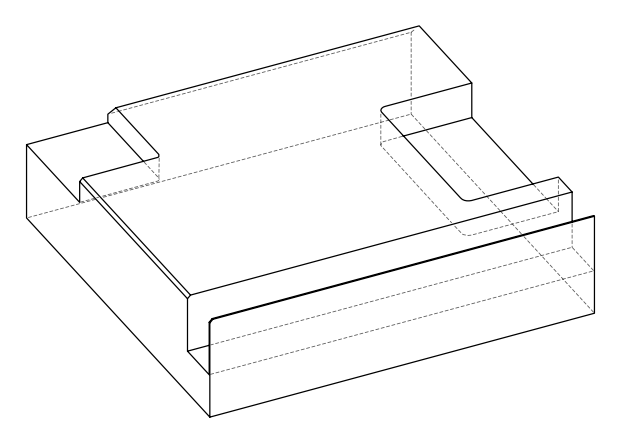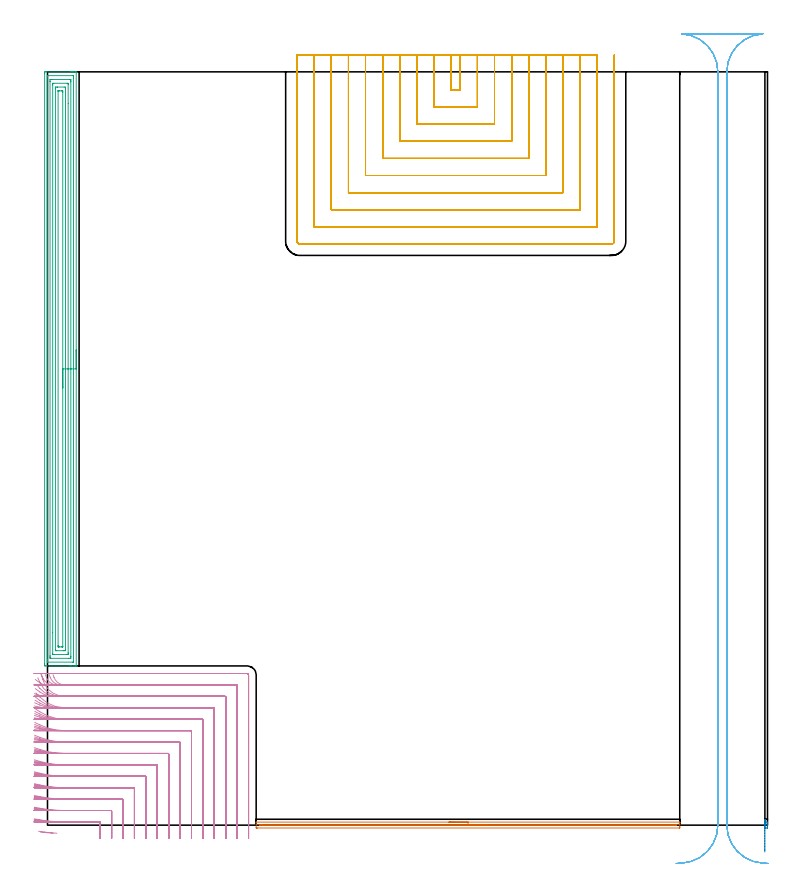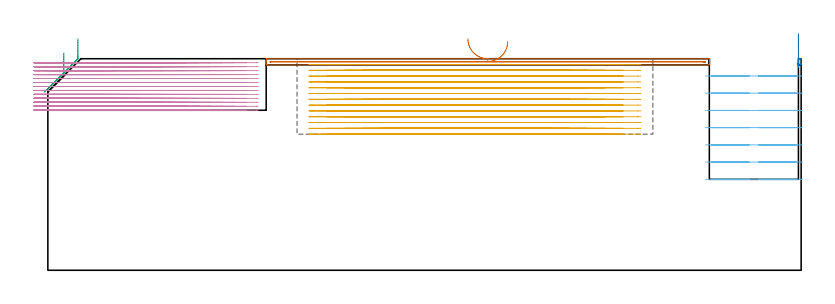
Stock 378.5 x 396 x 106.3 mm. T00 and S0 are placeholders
(PLAN: 6 operations, 3 tool changes, 176.3 min)
(1 AREA_MILL | FG_CHAMFER_SURFACE | UGT0205_001 | 3.7 min | 1206 mm3)
(2 AREA_MILL_1 | FG_CHAMFER_SURFACE_1 | UGT0205_001 | 0.17 min | 75 mm3)
(3 AREA_MILL_2 | FG_CHAMFER_SURFACE_2 | UGT0205_001 | 15.32 min | 44052 mm3)
(4 MILL_CORNER_NOTCH_RECTANGULAR | CORNER_NOTCH_RECTANGULAR | NXT0201_009 | Follow Part, ap 2, ae 75% | 48.78 min | 236630 mm3)
(5 MILL_SLOT | SLOT_PARTIAL_RECTANGULAR | NXT0201_011 | Follow Part, ap 3, ae 75% | 94.78 min | 653056 mm3)
(6 MILL_RECTANGULAR_SLOT | SLOT_RECTANGULAR | UGT0201_019 | Follow Part, ap 10, ae 75% | 13.59 min | 1072825 mm3)
(TOOL UGT0205_001 | Chamfer Mill 20 x 3 x 45 deg. | D20 FL50 Z2)
(TOOL NXT0201_009 | ENDMILL 8mm [2P460-0800-NA 1630] | D8 FL26 Z6)
(TOOL NXT0201_011 | ENDMILL 12mm [2P460-1200-NA 1630] | D12 FL38 Z6)
(TOOL UGT0201_019 | End mill 40 mm | D40 FL63 Z6)
(OP 1 AREA_MILL)
G17 G21 G94 G90
T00 M6
G54
G17 G0 G90 X211.05 Y1.6 S1061 M3
G43 Z116.3 H0
G94 G1 X211.088 Z115.428 F250.
X211.202 Z114.563
X211.391 Z113.712
X211.653 Z112.88
X211.987 Z112.074
X212.39 Z111.3
X212.858 Z110.564
X213.39 Z109.872
X213.979 Z109.229
X214.622 Z108.639
X215.314 Z108.108
X216.05 Z107.64
X216.824 Z107.237
X217.63 Z106.903
X218.462 Z106.641
X219.313 Z106.452
X220.178 Z106.338
X221.05 Z106.3
X332.233
X332.39 Y1.597 Z106.288
X332.397 Y1.508 Z106.2
X332.4 Y1.413 Z106.113
Y1.133 Z105.832
Y0.484 Z105.178
Y-0.708 Z103.989
X332.397 Y-1.251 Z103.446
X332.395 Y-1.491 Z103.206
X332.358 Y-1.494 Z103.204
X332.104 Y-1.5 Z103.2
X110.314
X109.995 Y-1.499 Z103.201
X109.742 Y-1.494 Z103.204
X109.705 Y-1.491 Z103.206
X109.7 Y-1.251 Z103.446
Y0.484 Z105.178
Y1.413 Z106.113
X109.703 Y1.508 Z106.2
X109.71 Y1.597 Z106.288
X109.867 Y1.6 Z106.3
X221.05
Y0.186 Z104.886
X330. Y0.185 Z104.885
X330.309 Y0.184 Z104.884
X330.365 Y0.181 Z104.881
X330.387 Y0.179 Z104.879
X330.39 Y0.169 Z104.869
X330.397 Y0.098 Z104.798
X330.392 Y-0.053 Z104.647
X330.391 Y-0.075 Z104.625
X330.366 Y-0.079 Z104.621
X330.28 Y-0.081 Z104.619
X330. Y-0.084 Z104.616
X329.693 Y-0.086 Z104.614
X329.387
X112.1 Y-0.085 Z104.615
X111.791 Y-0.084 Z104.616
X111.735 Y-0.081 Z104.619
X111.713 Y-0.079 Z104.621
X111.71 Y-0.069 Z104.631
X111.705 Y0. Z104.7
X111.716 Y0.179 Z104.879
X111.899 Y0.182 Z104.882
X112.1 Y0.184 Z104.884
X112.407 Y0.185 Z104.885
X112.686 Y0.186 Z104.886
X221.05
X221.922 Z104.924
X222.786 Z105.038
X223.638 Z105.226
X224.47 Z105.489
X225.276 Z105.823
X226.05 Z106.225
X226.786 Z106.694
X227.478 Z107.225
X228.121 Z107.815
X228.71 Z108.458
X229.241 Z109.15
X229.71 Z109.886
X230.113 Z110.66
X230.447 Z111.465
X230.709 Z112.298
X230.898 Z113.149
X231.012 Z114.014
X231.05 Z114.886
G0 Z116.3
M5
M2
(OP 2 AREA_MILL_1)
G17 G21 G94 G90
T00 M6
G54
G17 G0 G90 X377.1 Y-14.092 S1061 M3
G43 Z116.3 H0
Z104.758
G94 G1 Y-13.449 Z104.168 F250.
Y-12.758 Z103.637
Y-12.022 Z103.168
Y-11.249 Z102.764
Y-10.443 Z102.43
Y-9.611 Z102.167
Y-8.76 Z101.977
Y-7.895 Z101.863
Y-7.023 Z101.824
Y-6.152 Z101.861
Y-5.287 Z101.975
Y-4.435 Z102.163
Y-3.603 Z102.424
Y-2.796 Z102.758
Y-2.022 Z103.16
Y-1.286 Z103.628
Y-0.594 Z104.158
Y0.05 Z104.747
Y1.351 Z106.046
X377.102 Y1.448 Z106.143
X377.11 Y1.596 Z106.29
X377.366 Y1.6 Z106.3
X378.234
X378.49 Y1.596 Z106.29
X378.5 Y1.447 Z106.142
Y-0.914 Z103.784
X378.497 Y-1.251 Z103.448
X378.492 Y-1.492 Z103.206
X378.358 Y-1.498 Z103.202
X378.234 Y-1.5 Z103.2
X377.366
X377.242 Y-1.498 Z103.202
X377.108 Y-1.492 Z103.206
X377.1 Y-1.251 Z103.447
Y0.05 Z104.747
Y0.64 Z105.39
Y1.172 Z106.082
Y1.641 Z106.817
Y2.044 Z107.591
Y2.379 Z108.396
Y2.642 Z109.228
Y2.831 Z110.08
Y2.946 Z110.945
Y2.984 Z111.816
Y2.947 Z112.688
Y2.834 Z113.553
Y2.646 Z114.405
Y2.384 Z115.237
Y2.051 Z116.043
Y1.649 Z116.817
Y1.18 Z117.553
Y0.65 Z118.246
Y0.061 Z118.89
M5
M2
(OP 3 AREA_MILL_2)
G17 G21 G94 G90
T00 M6
G54
G17 G0 G90 X15.1 Y249.85 S1061 M3
G43 Z116.3 H0
G94 G1 Y249.812 Z115.428 F250.
Y249.698 Z114.563
Y249.509 Z113.712
Y249.247 Z112.88
Y248.913 Z112.074
Y248.51 Z111.3
Y248.042 Z110.564
Y247.51 Z109.872
Y246.921 Z109.229
Y246.278 Z108.639
Y245.586 Z108.108
Y244.85 Z107.64
Y244.076 Z107.237
Y243.27 Z106.903
Y242.438 Z106.641
Y241.586 Z106.452
Y240.722 Z106.338
Y239.85 Z106.3
Y83.878
X15.097 Y83.71 Z106.288
X14.943 Y83.702 Z106.135
X14.782 Y83.7 Z105.981
X14.52 Z105.72
X13.822 Z105.017
X12.595 Z103.792
X12.067 Z103.261
X11.453 Z102.649
X-1.1 Y83.701 Z90.097
X-1.492 Y83.71 Z89.705
X-1.497 Y83.921 Z89.702
X-1.499 Y84.325 Z89.701
X-1.5 Y84.732 Z89.7
X-1.499 Y395.375 Z89.701
X-1.497 Y395.779 Z89.702
X-1.492 Y395.99 Z89.705
X-1.1 Y395.995 Z90.098
X-0.487 Y396. Z90.711
X12.067 Z103.261
X12.595 Z103.792
X12.944 Z104.141
X13.473 Z104.669
X13.822 Z105.017
X14.521 Z105.72
X14.782 Z105.981
X14.943 Y395.998 Z106.135
X15.098 Y395.99 Z106.289
X15.1 Y395.822 Z106.3
Y239.85
X13.686 Z104.886
X13.685 Y86.112 Z104.885
X13.684 Y85.735 Z104.884
X13.682 Y85.713 Z104.882
X13.68 Y85.71 Z104.88
X13.664 Y85.706 Z104.864
X13.592 Y85.702 Z104.792
X13.484 Y85.7 Z104.684
X13.349 Z104.549
X0.182 Z91.382
X-0.011 Y85.703 Z91.189
X-0.045 Y85.705 Z91.155
X-0.076 Y85.709 Z91.124
X-0.079 Y85.753 Z91.121
X-0.084 Y85.972 Z91.116
X-0.085 Y86.112 Z91.115
X-0.086 Y86.867 Z91.114
X-0.085 Y393.588 Z91.115
X-0.084 Y393.965 Z91.116
X-0.082 Y393.987 Z91.118
X-0.08 Y393.99 Z91.12
X-0.064 Y393.994 Z91.136
X0.008 Y393.998 Z91.208
X0.116 Y394. Z91.316
X0.251 Z91.451
X13.418 Z104.618
X13.611 Y393.997 Z104.811
X13.645 Y393.995 Z104.845
X13.676 Y393.991 Z104.876
X13.679 Y393.947 Z104.879
X13.684 Y393.729 Z104.884
X13.685 Y393.588 Z104.885
X13.686 Y392.833 Z104.886
Y239.85
X12.271 Z103.471
Y88.794
X12.27 Y88.587 Z103.47
X12.264 Y87.9 Z103.464
X12.256 Y87.707 Z103.456
X11.189 Y87.7 Z102.389
X1.728 Y87.701 Z92.928
X1.533 Y87.705 Z92.733
X1.344 Y87.71 Z92.544
X1.336 Y87.9 Z92.536
X1.332 Y88.105 Z92.532
X1.329 Y88.794 Z92.529
Y89.002
Y390.906
X1.33 Y391.113 Z92.53
X1.336 Y391.8 Z92.536
X1.344 Y391.993 Z92.544
X2.411 Y392. Z93.611
X11.872 Y391.999 Z103.072
X12.067 Y391.995 Z103.267
X12.256 Y391.99 Z103.456
X12.264 Y391.8 Z103.464
X12.268 Y391.595 Z103.468
X12.271 Y390.906 Z103.471
Y390.698
Y239.85
X10.857 Z102.057
Y90.581
X10.854 Y90.028 Z102.054
X10.85 Y89.84 Z102.05
X10.845 Y89.71 Z102.045
X10.744 Y89.707 Z101.944
X10.299 Y89.7 Z101.499
X3.277 Z94.477
X2.857 Y89.707 Z94.057
X2.758 Y89.71 Z93.958
X2.75 Y89.773 Z93.95
X2.748 Y89.845 Z93.948
X2.744 Y90.243 Z93.944
X2.743 Y101.307 Z93.943
Y389.119
X2.746 Y389.672 Z93.946
X2.75 Y389.86 Z93.95
X2.755 Y389.99 Z93.955
X2.856 Y389.993 Z94.056
X3.301 Y390. Z94.501
X10.323 Z101.523
X10.743 Y389.993 Z101.943
X10.842 Y389.99 Z102.042
X10.85 Y389.927 Z102.05
X10.852 Y389.855 Z102.052
X10.856 Y389.457 Z102.056
X10.857 Y379.268 Z102.057
Y239.85
X9.443 Z100.643
Y92.359
X9.433 Y91.71 Z100.633
X9.209 Y91.703 Z100.409
X8.556 Y91.7 Z99.756
X8.335 Z99.535
X4.823 Y91.701 Z96.023
X4.167 Y91.71 Z95.367
X4.157 Y92.369 Z95.357
Y92.379
Y387.341
X4.167 Y387.99 Z95.367
X4.391 Y387.997 Z95.591
X5.044 Y388. Z96.244
X5.265 Z96.465
X8.777 Y387.999 Z99.977
X9.433 Y387.99 Z100.633
X9.443 Y387.321 Z100.643
Y239.85
X8.029 Z99.229
X8.028 Y93.8 Z99.228
X8.027 Y93.748 Z99.227
X8.024 Y93.718 Z99.224
X8.022 Y93.71 Z99.222
X8.013 Y93.707 Z99.213
X7.902 Y93.703 Z99.102
X7.678 Y93.701 Z98.878
X7.248 Y93.7 Z98.448
X6.371 Z97.571
X5.922 Y93.701 Z97.122
X5.773 Y93.702 Z96.973
X5.653 Y93.706 Z96.853
X5.58 Y93.71 Z96.78
X5.578 Y93.8 Z96.778
X5.574 Y94.157 Z96.774
X5.572 Y94.514 Z96.772
Y385.9
X5.573 Y385.952 Z96.773
X5.576 Y385.982 Z96.776
X5.578 Y385.99 Z96.778
X5.587 Y385.993 Z96.787
X5.698 Y385.997 Z96.898
X5.922 Y385.999 Z97.122
X6.352 Y386. Z97.552
X7.229 Z98.429
X7.678 Y385.999 Z98.878
X7.827 Y385.998 Z99.027
X7.947 Y385.994 Z99.147
X8.02 Y385.99 Z99.22
X8.022 Y385.9 Z99.222
X8.026 Y385.543 Z99.226
X8.028 Y385.186 Z99.228
X8.029 Y239.85 Z99.229
Y238.978 Z99.267
Y238.114 Z99.381
Y237.262 Z99.57
Y236.43 Z99.832
Y235.624 Z100.166
Y234.85 Z100.569
Y234.114 Z101.037
Y233.422 Z101.568
Y232.779 Z102.158
Y232.19 Z102.801
Y231.658 Z103.493
Y231.19 Z104.229
Y230.787 Z105.003
Y230.453 Z105.809
Y230.191 Z106.641
Y230.002 Z107.492
Y229.888 Z108.357
Y229.85 Z109.229
G0 Z116.3
M5
M2
(OP 4 MILL_CORNER_NOTCH_RECTANGULAR)
G17 G21 G94 G90
T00 M6
G54
G17 G0 G90 X4.976 Y-4.253 S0 M3
G43 Z116.3 H1
Z104.308
G94 G1 X1.987 Y-4. F250.
G2 X-1.744 Y-3.6 R84.
G1 X-4.719 Y-3.213
G0 Z116.3
X27.7 Y-7.
Z104.308
G1 Y-4.
Y1.305 F500.
G3 X27.305 Y1.7 R0.4
G1 X9.08
G2 X-4. Y2.805 R78.
G1 X-6.958 Y3.308 F250.
G0 Z116.3
X33.7 Y-7.
Z104.308
G1 Y-4.
Y7.305 F500.
G3 X33.305 Y7.7 R0.4
G1 X9.08
G2 X-4. Y8.898 R72.
G1 X-6.95 Y9.443 F250.
G0 Z116.3
X39.7 Y-7.
Z104.308
G1 Y-4.
Y13.305 F500.
G3 X39.305 Y13.7 R0.4
G1 X9.08
G2 X-4. Y15.009 R66.
G1 X-6.94 Y15.604 F250.
G0 Z116.3
X45.7 Y-7.
Z104.308
G1 Y-4.
Y19.305 F500.
G3 X45.305 Y19.7 R0.4
G1 X9.08
G2 X-4. Y21.143 R60.
G1 X-6.928 Y21.797 F250.
G0 Z116.3
X51.7 Y-7.
Z104.308
G1 Y-4.
Y25.304 F500.
G3 X51.304 Y25.7 R0.4
G1 X9.08
G2 X-4. Y27.308 R54.
G1 X-6.911 Y28.035 F250.
G0 Z116.3
X57.7 Y-7.
Z104.308
G1 Y-4.
Y31.304 F500.
G3 X57.304 Y31.7 R0.4
G1 X9.08
G2 X-4. Y33.516 R48.
G1 X-6.886 Y34.334 F250.
G0 Z116.3
X63.7 Y-7.
Z104.308
G1 Y-4.
Y37.304 F500.
G3 X63.304 Y37.7 R0.4
G1 X9.08
G2 X-4. Y39.789 R42.
G1 X-6.851 Y40.723 F250.
G0 Z116.3
X69.7 Y-7.
Z104.308
G1 Y-4.
Y43.304 F500.
G3 X69.304 Y43.7 R0.4
G1 X9.08
G2 X-4. Y46.16 R36.
G1 X-6.795 Y47.25 F250.
G0 Z116.3
X75.7 Y-7.
Z104.308
G1 Y-4.
Y49.304 F500.
G3 X75.304 Y49.7 R0.4
G1 X9.08
G2 X-4. Y52.702 R30.
G1 X-6.7 Y54.01 F250.
G0 Z116.3
X81.7 Y-7.
Z104.308
G1 Y-4.
Y55.303 F500.
G3 X81.303 Y55.7 R0.4
G1 X9.08
G2 X-4. Y59.577 R24.
G1 X-6.515 Y61.212 F250.
G0 Z116.3
X87.7 Y-7.
Z104.308
G1 Y-4.
Y61.303 F500.
G3 X87.303 Y61.7 R0.4
G1 X9.08
G2 X-4. Y67.334 R18.
G1 X-6.061 Y69.514 F250.
G0 Z116.3
X93.7 Y-7.
Z104.308
G1 Y-4.
Y67.303 F500.
G3 X93.303 Y67.7 R0.4
G1 X9.08
G2 X-2.558 Y76.775 R12.
G1 X-3.289 Y79.685 F250.
G0 Z116.3
X99.7 Y-7.
Z104.308
G1 Y-4.
Y73.303 F500.
G3 X99.303 Y73.7 R0.4
G1 X9.08
G2 X3.423 Y77.7 R6.
G1 X2.923 Y79.115 F250.
G0 Z116.3
X105.7 Y-7.
Z104.308
G1 Y-4.
Y78.9 F500.
G3 X104.9 Y79.7 R0.8
G1 X9.08
X6.08 F250.
G0 Z116.3
X2.974 Y-4.253
Z102.315
G1 X-0.015 Y-4.
G2 X-0.69 Y-3.94 R84.
G1 X-3.677 Y-3.663
G0 Z116.3
X27.7 Y-7.
Z102.315
G1 Y-4.
Y1.305 F500.
G3 X27.305 Y1.7 R0.4
G1 X7.078
G2 X-4. Y2.491 R78.
G1 X-6.97 Y2.917 F250.
G0 Z116.3
X33.7 Y-7.
Z102.315
G1 Y-4.
Y7.305 F500.
G3 X33.305 Y7.7 R0.4
G1 X7.078
G2 X-4. Y8.557 R72.
G1 X-6.964 Y9.019 F250.
G0 Z116.3
X39.7 Y-7.
Z102.315
G1 Y-4.
Y13.305 F500.
G3 X39.305 Y13.7 R0.4
G1 X7.078
G2 X-4. Y14.636 R66.
G1 X-6.957 Y15.14 F250.
G0 Z116.3
X45.7 Y-7.
Z102.315
G1 Y-4.
Y19.305 F500.
G3 X45.305 Y19.7 R0.4
G1 X7.078
G2 X-4. Y20.732 R60.
G1 X-6.948 Y21.286 F250.
G0 Z116.3
X51.7 Y-7.
Z102.315
G1 Y-4.
Y25.304 F500.
G3 X51.304 Y25.7 R0.4
G1 X7.078
G2 X-4. Y26.849 R54.
G1 X-6.936 Y27.464 F250.
G0 Z116.3
X57.7 Y-7.
Z102.315
G1 Y-4.
Y31.304 F500.
G3 X57.304 Y31.7 R0.4
G1 X7.078
G2 X-4. Y32.996 R48.
G1 X-6.919 Y33.688 F250.
G0 Z116.3
X63.7 Y-7.
Z102.315
G1 Y-4.
Y37.304 F500.
G3 X63.304 Y37.7 R0.4
G1 X7.078
G2 X-4. Y39.187 R42.
G1 X-6.894 Y39.979 F250.
G0 Z116.3
X69.7 Y-7.
Z102.315
G1 Y-4.
Y43.304 F500.
G3 X69.304 Y43.7 R0.4
G1 X7.078
G2 X-4. Y45.447 R36.
G1 X-6.854 Y46.37 F250.
G0 Z116.3
X75.7 Y-7.
Z102.315
G1 Y-4.
Y49.304 F500.
G3 X75.304 Y49.7 R0.4
G1 X7.078
G2 X-4. Y51.82 R30.
G1 X-6.788 Y52.928 F250.
G0 Z116.3
X81.7 Y-7.
Z102.315
G1 Y-4.
Y55.303 F500.
G3 X81.303 Y55.7 R0.4
G1 X7.078
G2 X-4. Y58.41 R24.
G1 X-6.661 Y59.795 F250.
G0 Z116.3
X87.7 Y-7.
Z102.315
G1 Y-4.
Y61.303 F500.
G3 X87.303 Y61.7 R0.4
G1 X7.078
G2 X-4. Y65.513 R18.
G1 X-6.364 Y67.359 F250.
G0 Z116.3
X93.7 Y-7.
Z102.315
G1 Y-4.
Y67.303 F500.
G3 X93.303 Y67.7 R0.4
G1 X7.078
G2 X-3.857 Y74.759 R12.
G1 X-5.092 Y77.493 F250.
G0 Z116.3
X99.7 Y-7.
Z102.315
G1 Y-4.
Y73.303 F500.
G3 X99.303 Y73.7 R0.4
G1 X7.078
G2 X1.421 Y77.7 R6.
G1 X0.922 Y79.115 F250.
G0 Z116.3
X105.7 Y-7.
Z102.315
G1 Y-4.
Y78.9 F500.
G3 X104.9 Y79.7 R0.8
G1 X7.078
X4.078 F250.
G0 Z116.3
X27.7 Y-7.
Z100.323
G1 Y-4.
Y1.305 F500.
G3 X27.305 Y1.7 R0.4
G1 X5.088
G2 X-4. Y2.231 R78.
G1 X-6.98 Y2.581 F250.
G0 Z116.3
X33.7 Y-7.
Z100.323
G1 Y-4.
Y7.305 F500.
G3 X33.305 Y7.7 R0.4
G1 X5.088
G2 X-4. Y8.276 R72.
G1 X-6.976 Y8.654 F250.
G0 Z116.3
X39.7 Y-7.
Z100.323
G1 Y-4.
Y13.305 F500.
G3 X39.305 Y13.7 R0.4
G1 X5.088
G2 X-4. Y14.329 R66.
G1 X-6.971 Y14.742 F250.
G0 Z116.3
X45.7 Y-7.
Z100.323
G1 Y-4.
Y19.305 F500.
G3 X45.305 Y19.7 R0.4
G1 X5.088
G2 X-4. Y20.392 R60.
G1 X-6.965 Y20.847 F250.
G0 Z116.3
X51.7 Y-7.
Z100.323
G1 Y-4.
Y25.304 F500.
G3 X51.304 Y25.7 R0.4
G1 X5.088
G2 X-4. Y26.47 R54.
G1 X-6.957 Y26.975 F250.
G0 Z116.3
X57.7 Y-7.
Z100.323
G1 Y-4.
Y31.304 F500.
G3 X57.304 Y31.7 R0.4
G1 X5.088
G2 X-4. Y32.568 R48.
G1 X-6.946 Y33.136 F250.
G0 Z116.3
X63.7 Y-7.
Z100.323
G1 Y-4.
Y37.304 F500.
G3 X63.304 Y37.7 R0.4
G1 X5.088
G2 X-4. Y38.695 R42.
G1 X-6.929 Y39.344 F250.
G0 Z116.3
X69.7 Y-7.
Z100.323
G1 Y-4.
Y43.304 F500.
G3 X69.304 Y43.7 R0.4
G1 X5.088
G2 X-4. Y44.866 R36.
G1 X-6.903 Y45.623 F250.
G0 Z116.3
X75.7 Y-7.
Z100.323
G1 Y-4.
Y49.304 F500.
G3 X75.304 Y49.7 R0.4
G1 X5.088
G2 X-4. Y51.11 R30.
G1 X-6.859 Y52.018 F250.
G0 Z116.3
X81.7 Y-7.
Z100.323
G1 Y-4.
Y55.303 F500.
G3 X81.303 Y55.7 R0.4
G1 X5.088
G2 X-4. Y57.487 R24.
G1 X-6.777 Y58.623 F250.
G0 Z116.3
X87.7 Y-7.
Z100.323
G1 Y-4.
Y61.303 F500.
G3 X87.303 Y61.7 R0.4
G1 X5.088
G2 X-4. Y64.162 R18.
G1 X-6.59 Y65.677 F250.
G0 Z116.3
X93.7 Y-7.
Z100.323
G1 Y-4.
Y67.303 F500.
G3 X93.303 Y67.7 R0.4
G1 X5.088
G2 X-4. Y71.863 R12.
G1 X-5.959 Y74.135 F250.
G0 Z116.3
X99.7 Y-7.
Z100.323
G1 Y-4.
Y73.303 F500.
G3 X99.303 Y73.7 R0.4
G1 X5.088
G2 X-0.556 Y77.662 R6.
G1 X-1.065 Y79.073 F250.
G0 Z116.3
X105.7 Y-7.
Z100.323
G1 Y-4.
Y78.9 F500.
G3 X104.9 Y79.7 R0.8
G1 X5.088
X2.088 F250.
G0 Z116.3
X27.7 Y-7.
Z98.331
G1 Y-4.
Y1.305 F500.
G3 X27.305 Y1.7 R0.4
G1 X3.072
G2 X-4. Y2.021 R78.
G1 X-6.988 Y2.293 F250.
G0 Z116.3
X33.7 Y-7.
Z98.331
G1 Y-4.
Y7.305 F500.
G3 X33.305 Y7.7 R0.4
G1 X3.072
G2 X-4. Y8.048 R72.
G1 X-6.985 Y8.343 F250.
G0 Z116.3
X39.7 Y-7.
Z98.331
G1 Y-4.
Y13.305 F500.
G3 X39.305 Y13.7 R0.4
G1 X3.072
G2 X-4. Y14.08 R66.
G1 X-6.983 Y14.401 F250.
G0 Z116.3
X45.7 Y-7.
Z98.331
G1 Y-4.
Y19.305 F500.
G3 X45.305 Y19.7 R0.4
G1 X3.072
G2 X-4. Y20.118 R60.
G1 X-6.979 Y20.472 F250.
G0 Z116.3
X51.7 Y-7.
Z98.331
G1 Y-4.
Y25.305 F500.
G3 X51.304 Y25.7 R0.4
G1 X3.072
G2 X-4. Y26.165 R54.
G1 X-6.974 Y26.558 F250.
G0 Z116.3
X57.7 Y-7.
Z98.331
G1 Y-4.
Y31.304 F500.
G3 X57.304 Y31.7 R0.4
G1 X3.072
G2 X-4. Y32.224 R48.
G1 X-6.967 Y32.666 F250.
G0 Z116.3
X63.7 Y-7.
Z98.331
G1 Y-4.
Y37.304 F500.
G3 X63.304 Y37.7 R0.4
G1 X3.072
G2 X-4. Y38.3 R42.
G1 X-6.957 Y38.805 F250.
G0 Z116.3
X69.7 Y-7.
Z98.331
G1 Y-4.
Y43.304 F500.
G3 X69.304 Y43.7 R0.4
G1 X3.072
G2 X-4. Y44.401 R36.
G1 X-6.942 Y44.991 F250.
G0 Z116.3
X75.7 Y-7.
Z98.331
G1 Y-4.
Y49.304 F500.
G3 X75.304 Y49.7 R0.4
G1 X3.072
G2 X-4. Y50.545 R30.
G1 X-6.915 Y51.253 F250.
G0 Z116.3
X81.7 Y-7.
Z98.331
G1 Y-4.
Y55.303 F500.
G3 X81.303 Y55.7 R0.4
G1 X3.072
G2 X-4. Y56.766 R24.
G1 X-6.867 Y57.65 F250.
G0 Z116.3
X87.7 Y-7.
Z98.331
G1 Y-4.
Y61.303 F500.
G3 X87.303 Y61.7 R0.4
G1 X3.072
G2 X-4. Y63.147 R18.
G1 X-6.759 Y64.326 F250.
G0 Z116.3
X93.7 Y-7.
Z98.331
G1 Y-4.
Y67.303 F500.
G3 X93.303 Y67.7 R0.4
G1 X3.072
G2 X-4. Y70.005 R12.
G1 X-6.424 Y71.773 F250.
G0 Z116.3
X99.7 Y-7.
Z98.331
G1 Y-4.
Y73.303 F500.
G3 X99.303 Y73.7 R0.4
G1 X3.072
G2 X-2.311 Y77.05 R6.
G1 X-3.636 Y79.741 F250.
G0 Z116.3
X105.7 Y-7.
Z98.331
G1 Y-4.
Y78.9 F500.
G3 X104.9 Y79.7 R0.8
G1 X3.072
X0.072 F250.
G0 Z116.3
X27.7 Y-7.
Z96.338
G1 Y-4.
Y1.305 F500.
G3 X27.305 Y1.7 R0.4
G1 X-0.493
G2 X-4. Y1.779 R78.
G1 X-6.997 Y1.914 F250.
G0 Z116.3
X33.7 Y-7.
Z96.338
G1 Y-4.
Y7.305 F500.
G3 X33.305 Y7.7 R0.4
G1 X-0.493
G2 X-4. Y7.785 R72.
G1 X-6.996 Y7.932 F250.
G0 Z116.3
X39.7 Y-7.
Z96.338
G1 Y-4.
Y13.305 F500.
G3 X39.305 Y13.7 R0.4
G1 X-0.493
G2 X-4. Y13.793 R66.
G1 X-6.996 Y13.953 F250.
G0 Z116.3
X45.7 Y-7.
Z96.338
G1 Y-4.
Y19.305 F500.
G3 X45.305 Y19.7 R0.4
G1 X-0.493
G2 X-4. Y19.803 R60.
G1 X-6.995 Y19.978 F250.
G0 Z116.3
X51.7 Y-7.
Z96.338
G1 Y-4.
Y25.305 F500.
G3 X51.305 Y25.7 R0.4
G1 X-0.493
G2 X-4. Y25.814 R54.
G1 X-6.994 Y26.009 F250.
G0 Z116.3
X57.7 Y-7.
Z96.338
G1 Y-4.
Y31.304 F500.
G3 X57.304 Y31.7 R0.4
G1 X-0.493
G2 X-4. Y31.828 R48.
G1 X-6.992 Y32.048 F250.
G0 Z116.3
X63.7 Y-7.
Z96.338
G1 Y-4.
Y37.304 F500.
G3 X63.304 Y37.7 R0.4
G1 X-0.493
G2 X-4. Y37.847 R42.
G1 X-6.99 Y38.097 F250.
G0 Z116.3
X69.7 Y-7.
Z96.338
G1 Y-4.
Y43.304 F500.
G3 X69.304 Y43.7 R0.4
G1 X-0.493
G2 X-4. Y43.871 R36.
G1 X-6.986 Y44.164 F250.
G0 Z116.3
X75.7 Y-7.
Z96.338
G1 Y-4.
Y49.304 F500.
G3 X75.304 Y49.7 R0.4
G1 X-0.493
G2 X-4. Y49.906 R30.
G1 X-6.979 Y50.256 F250.
G0 Z116.3
X81.7 Y-7.
Z96.338
G1 Y-4.
Y55.304 F500.
G3 X81.304 Y55.7 R0.4
G1 X-0.493
G2 X-4. Y55.958 R24.
G1 X-6.968 Y56.396 F250.
G0 Z116.3
X87.7 Y-7.
Z96.338
G1 Y-4.
Y61.303 F500.
G3 X87.303 Y61.7 R0.4
G1 X-0.493
G2 X-4. Y62.045 R18.
G1 X-6.942 Y62.63 F250.
G0 Z116.3
X93.7 Y-7.
Z96.338
G1 Y-4.
Y67.303 F500.
G3 X93.303 Y67.7 R0.4
G1 X-0.493
G2 X-4. Y68.224 R12.
G1 X-6.869 Y69.101 F250.
G0 Z116.3
X99.7 Y-7.
Z96.338
G1 Y-4.
Y73.303 F500.
G3 X99.303 Y73.7 R0.4
G1 X-0.493
G2 X-4. Y74.832 R6.
G1 X-6.434 Y76.586 F250.
G0 Z116.3
X105.7 Y-7.
Z96.338
G1 Y-4.
Y78.9 F500.
G3 X104.9 Y79.7 R0.8
G1 X-0.493
X-3.493 F250.
G0 Z116.3
X27.7 Y-7.
Z94.346
G1 Y-4.
Y1.305 F500.
G3 X27.305 Y1.7 R0.4
G1 X-3.471
G2 X-4. Y1.702 R78.
G1 X-7. Y1.722 F250.
G0 Z116.3
X33.7 Y-7.
Z94.346
G1 Y-4.
Y7.305 F500.
G3 X33.305 Y7.7 R0.4
G1 X-3.471
G2 X-4. Y7.702 R72.
G1 X-7. Y7.724 F250.
G0 Z116.3
X39.7 Y-7.
Z94.346
G1 Y-4.
Y13.305 F500.
G3 X39.305 Y13.7 R0.4
G1 X-3.471
G2 X-4. Y13.702 R66.
G1 X-7. Y13.726 F250.
G0 Z116.3
X45.7 Y-7.
Z94.346
G1 Y-4.
Y19.305 F500.
G3 X45.305 Y19.7 R0.4
G1 X-3.471
G2 X-4. Y19.702 R60.
G1 X-7. Y19.729 F250.
G0 Z116.3
X51.7 Y-7.
Z94.346
G1 Y-4.
Y25.305 F500.
G3 X51.305 Y25.7 R0.4
G1 X-3.471
G2 X-4. Y25.703 R54.
G1 X-7. Y25.732 F250.
G0 Z116.3
X57.7 Y-7.
Z94.346
G1 Y-4.
Y31.304 F500.
G3 X57.304 Y31.7 R0.4
G1 X-3.471
G2 X-4. Y31.703 R48.
G1 X-7. Y31.736 F250.
G0 Z116.3
X63.7 Y-7.
Z94.346
G1 Y-4.
Y37.304 F500.
G3 X63.304 Y37.7 R0.4
G1 X-3.471
G2 X-4. Y37.703 R42.
G1 X-7. Y37.741 F250.
G0 Z116.3
X69.7 Y-7.
Z94.346
G1 Y-4.
Y43.304 F500.
G3 X69.304 Y43.7 R0.4
G1 X-3.471
G2 X-4. Y43.704 R36.
G1 X-7. Y43.748 F250.
G0 Z116.3
X75.7 Y-7.
Z94.346
G1 Y-4.
Y49.304 F500.
G3 X75.304 Y49.7 R0.4
G1 X-3.471
G2 X-4. Y49.705 R30.
G1 X-7. Y49.758 F250.
G0 Z116.3
X81.7 Y-7.
Z94.346
G1 Y-4.
Y55.304 F500.
G3 X81.304 Y55.7 R0.4
G1 X-3.471
G2 X-4. Y55.706 R24.
G1 X-6.999 Y55.772 F250.
G0 Z116.3
X87.7 Y-7.
Z94.346
G1 Y-4.
Y61.303 F500.
G3 X87.303 Y61.7 R0.4
G1 X-3.471
G2 X-4. Y61.708 R18.
G1 X-6.999 Y61.796 F250.
G0 Z116.3
X93.7 Y-7.
Z94.346
G1 Y-4.
Y67.303 F500.
G3 X93.303 Y67.7 R0.4
G1 X-3.471
G2 X-4. Y67.712 R12.
G1 X-6.997 Y67.844 F250.
G0 Z116.3
X99.7 Y-7.
Z94.346
G1 Y-4.
Y73.303 F500.
G3 X99.303 Y73.7 R0.4
G1 X-3.471
G2 X-4. Y73.723 R6.
G1 X-6.988 Y73.988 F250.
G0 Z116.3
X105.7 Y-7.
Z94.346
G1 Y-4.
Y78.9 F500.
G3 X104.9 Y79.7 R0.8
G1 X-3.471
X-6.471 F250.
G0 Z116.3
X27.7 Y-7.
Z92.354
G1 Y-4.
Y1.305 F500.
G3 X27.305 Y1.7 R0.4
G1 X-4.
X-7. F250.
G0 Z116.3
X33.7 Y-7.
Z92.354
G1 Y-4.
Y7.305 F500.
G3 X33.305 Y7.7 R0.4
G1 X-4.
X-7. F250.
G0 Z116.3
X39.7 Y-7.
Z92.354
G1 Y-4.
Y13.305 F500.
G3 X39.305 Y13.7 R0.4
G1 X-4.
X-7. F250.
G0 Z116.3
X45.7 Y-7.
Z92.354
G1 Y-4.
Y19.305 F500.
G3 X45.305 Y19.7 R0.4
G1 X-4.
X-7. F250.
G0 Z116.3
X51.7 Y-7.
Z92.354
G1 Y-4.
Y25.305 F500.
G3 X51.305 Y25.7 R0.4
G1 X-4.
X-7. F250.
G0 Z116.3
X57.7 Y-7.
Z92.354
G1 Y-4.
Y31.304 F500.
G3 X57.304 Y31.7 R0.4
G1 X-4.
X-7. F250.
G0 Z116.3
X63.7 Y-7.
Z92.354
G1 Y-4.
Y37.304 F500.
G3 X63.304 Y37.7 R0.4
G1 X-4.
X-7. F250.
G0 Z116.3
X69.7 Y-7.
Z92.354
G1 Y-4.
Y43.304 F500.
G3 X69.304 Y43.7 R0.4
G1 X-4.
X-7. F250.
G0 Z116.3
X75.7 Y-7.
Z92.354
G1 Y-4.
Y49.304 F500.
G3 X75.304 Y49.7 R0.4
G1 X-4.
X-7. F250.
G0 Z116.3
X81.7 Y-7.
Z92.354
G1 Y-4.
Y55.304 F500.
G3 X81.304 Y55.7 R0.4
G1 X-4.
X-7. F250.
G0 Z116.3
X87.7 Y-7.
Z92.354
G1 Y-4.
Y61.303 F500.
G3 X87.303 Y61.7 R0.4
G1 X-4.
X-7. F250.
G0 Z116.3
X93.7 Y-7.
Z92.354
G1 Y-4.
Y67.303 F500.
G3 X93.303 Y67.7 R0.4
G1 X-4.
X-7. F250.
G0 Z116.3
X99.7 Y-7.
Z92.354
G1 Y-4.
Y73.303 F500.
G3 X99.303 Y73.7 R0.4
G1 X-4.
X-7. F250.
G0 Z116.3
X105.7 Y-7.
Z92.354
G1 Y-4.
Y78.9 F500.
G3 X104.9 Y79.7 R0.8
G1 X-4.
X-7. F250.
G0 Z116.3
X27.7 Y-7.
Z90.361
G1 Y-4.
Y1.305 F500.
G3 X27.305 Y1.7 R0.4
G1 X-4.
X-7. F250.
G0 Z116.3
X33.7 Y-7.
Z90.361
G1 Y-4.
Y7.305 F500.
G3 X33.305 Y7.7 R0.4
G1 X-4.
X-7. F250.
G0 Z116.3
X39.7 Y-7.
Z90.361
G1 Y-4.
Y13.305 F500.
G3 X39.305 Y13.7 R0.4
G1 X-4.
X-7. F250.
G0 Z116.3
X45.7 Y-7.
Z90.361
G1 Y-4.
Y19.305 F500.
G3 X45.305 Y19.7 R0.4
G1 X-4.
X-7. F250.
G0 Z116.3
X51.7 Y-7.
Z90.361
G1 Y-4.
Y25.305 F500.
G3 X51.305 Y25.7 R0.4
G1 X-4.
X-7. F250.
G0 Z116.3
X57.7 Y-7.
Z90.361
G1 Y-4.
Y31.304 F500.
G3 X57.304 Y31.7 R0.4
G1 X-4.
X-7. F250.
G0 Z116.3
X63.7 Y-7.
Z90.361
G1 Y-4.
Y37.304 F500.
G3 X63.304 Y37.7 R0.4
G1 X-4.
X-7. F250.
G0 Z116.3
X69.7 Y-7.
Z90.361
G1 Y-4.
Y43.304 F500.
G3 X69.304 Y43.7 R0.4
G1 X-4.
X-7. F250.
G0 Z116.3
X75.7 Y-7.
Z90.361
G1 Y-4.
Y49.304 F500.
G3 X75.304 Y49.7 R0.4
G1 X-4.
X-7. F250.
G0 Z116.3
X81.7 Y-7.
Z90.361
G1 Y-4.
Y55.304 F500.
G3 X81.304 Y55.7 R0.4
G1 X-4.
X-7. F250.
G0 Z116.3
X87.7 Y-7.
Z90.361
G1 Y-4.
Y61.303 F500.
G3 X87.303 Y61.7 R0.4
G1 X-4.
X-7. F250.
G0 Z116.3
X93.7 Y-7.
Z90.361
G1 Y-4.
Y67.303 F500.
G3 X93.303 Y67.7 R0.4
G1 X-4.
X-7. F250.
G0 Z116.3
X99.7 Y-7.
Z90.361
G1 Y-4.
Y73.303 F500.
G3 X99.303 Y73.7 R0.4
G1 X-4.
X-7. F250.
G0 Z116.3
X105.7 Y-7.
Z90.361
G1 Y-4.
Y78.9 F500.
G3 X104.9 Y79.7 R0.8
G1 X-4.
X-7. F250.
G0 Z116.3
X27.7 Y-7.
Z88.369
G1 Y-4.
Y1.305 F500.
G3 X27.305 Y1.7 R0.4
G1 X-4.
X-7. F250.
G0 Z116.3
X33.7 Y-7.
Z88.369
G1 Y-4.
Y7.305 F500.
G3 X33.305 Y7.7 R0.4
G1 X-4.
X-7. F250.
G0 Z116.3
X39.7 Y-7.
Z88.369
G1 Y-4.
Y13.305 F500.
G3 X39.305 Y13.7 R0.4
G1 X-4.
X-7. F250.
G0 Z116.3
X45.7 Y-7.
Z88.369
G1 Y-4.
Y19.305 F500.
G3 X45.305 Y19.7 R0.4
G1 X-4.
X-7. F250.
G0 Z116.3
X51.7 Y-7.
Z88.369
G1 Y-4.
Y25.305 F500.
G3 X51.305 Y25.7 R0.4
G1 X-4.
X-7. F250.
G0 Z116.3
X57.7 Y-7.
Z88.369
G1 Y-4.
Y31.304 F500.
G3 X57.304 Y31.7 R0.4
G1 X-4.
X-7. F250.
G0 Z116.3
X63.7 Y-7.
Z88.369
G1 Y-4.
Y37.304 F500.
G3 X63.304 Y37.7 R0.4
G1 X-4.
X-7. F250.
G0 Z116.3
X69.7 Y-7.
Z88.369
G1 Y-4.
Y43.304 F500.
G3 X69.304 Y43.7 R0.4
G1 X-4.
X-7. F250.
G0 Z116.3
X75.7 Y-7.
Z88.369
G1 Y-4.
Y49.304 F500.
G3 X75.304 Y49.7 R0.4
G1 X-4.
X-7. F250.
G0 Z116.3
X81.7 Y-7.
Z88.369
G1 Y-4.
Y55.304 F500.
G3 X81.304 Y55.7 R0.4
G1 X-4.
X-7. F250.
G0 Z116.3
X87.7 Y-7.
Z88.369
G1 Y-4.
Y61.303 F500.
G3 X87.303 Y61.7 R0.4
G1 X-4.
X-7. F250.
G0 Z116.3
X93.7 Y-7.
Z88.369
G1 Y-4.
Y67.303 F500.
G3 X93.303 Y67.7 R0.4
G1 X-4.
X-7. F250.
G0 Z116.3
X99.7 Y-7.
Z88.369
G1 Y-4.
Y73.303 F500.
G3 X99.303 Y73.7 R0.4
G1 X-4.
X-7. F250.
G0 Z116.3
X105.7 Y-7.
Z88.369
G1 Y-4.
Y78.9 F500.
G3 X104.9 Y79.7 R0.8
G1 X-4.
X-7. F250.
G0 Z116.3
X27.7 Y-7.
Z86.377
G1 Y-4.
Y1.305 F500.
G3 X27.305 Y1.7 R0.4
G1 X-4.
X-7. F250.
G0 Z116.3
X33.7 Y-7.
Z86.377
G1 Y-4.
Y7.305 F500.
G3 X33.305 Y7.7 R0.4
G1 X-4.
X-7. F250.
G0 Z116.3
X39.7 Y-7.
Z86.377
G1 Y-4.
Y13.305 F500.
G3 X39.305 Y13.7 R0.4
G1 X-4.
X-7. F250.
G0 Z116.3
X45.7 Y-7.
Z86.377
G1 Y-4.
Y19.305 F500.
G3 X45.305 Y19.7 R0.4
G1 X-4.
X-7. F250.
G0 Z116.3
X51.7 Y-7.
Z86.377
G1 Y-4.
Y25.305 F500.
G3 X51.305 Y25.7 R0.4
G1 X-4.
X-7. F250.
G0 Z116.3
X57.7 Y-7.
Z86.377
G1 Y-4.
Y31.304 F500.
G3 X57.304 Y31.7 R0.4
G1 X-4.
X-7. F250.
G0 Z116.3
X63.7 Y-7.
Z86.377
G1 Y-4.
Y37.304 F500.
G3 X63.304 Y37.7 R0.4
G1 X-4.
X-7. F250.
G0 Z116.3
X69.7 Y-7.
Z86.377
G1 Y-4.
Y43.304 F500.
G3 X69.304 Y43.7 R0.4
G1 X-4.
X-7. F250.
G0 Z116.3
X75.7 Y-7.
Z86.377
G1 Y-4.
Y49.304 F500.
G3 X75.304 Y49.7 R0.4
G1 X-4.
X-7. F250.
G0 Z116.3
X81.7 Y-7.
Z86.377
G1 Y-4.
Y55.304 F500.
G3 X81.304 Y55.7 R0.4
G1 X-4.
X-7. F250.
G0 Z116.3
X87.7 Y-7.
Z86.377
G1 Y-4.
Y61.303 F500.
G3 X87.303 Y61.7 R0.4
G1 X-4.
X-7. F250.
G0 Z116.3
X93.7 Y-7.
Z86.377
G1 Y-4.
Y67.303 F500.
G3 X93.303 Y67.7 R0.4
G1 X-4.
X-7. F250.
G0 Z116.3
X99.7 Y-7.
Z86.377
G1 Y-4.
Y73.303 F500.
G3 X99.303 Y73.7 R0.4
G1 X-4.
X-7. F250.
G0 Z116.3
X105.7 Y-7.
Z86.377
G1 Y-4.
Y78.9 F500.
G3 X104.9 Y79.7 R0.8
G1 X-4.
X-7. F250.
G0 Z116.3
X27.7 Y-7.
Z84.385
G1 Y-4.
Y1.305 F500.
G3 X27.305 Y1.7 R0.4
G1 X-4.
X-7. F250.
G0 Z116.3
X33.7 Y-7.
Z84.385
G1 Y-4.
Y7.305 F500.
G3 X33.305 Y7.7 R0.4
G1 X-4.
X-7. F250.
G0 Z116.3
X39.7 Y-7.
Z84.385
G1 Y-4.
Y13.305 F500.
G3 X39.305 Y13.7 R0.4
G1 X-4.
X-7. F250.
G0 Z116.3
X45.7 Y-7.
Z84.385
G1 Y-4.
Y19.305 F500.
G3 X45.305 Y19.7 R0.4
G1 X-4.
X-7. F250.
G0 Z116.3
X51.7 Y-7.
Z84.385
G1 Y-4.
Y25.305 F500.
G3 X51.305 Y25.7 R0.4
G1 X-4.
X-7. F250.
G0 Z116.3
X57.7 Y-7.
Z84.385
G1 Y-4.
Y31.304 F500.
G3 X57.304 Y31.7 R0.4
G1 X-4.
X-7. F250.
G0 Z116.3
X63.7 Y-7.
Z84.385
G1 Y-4.
Y37.304 F500.
G3 X63.304 Y37.7 R0.4
G1 X-4.
X-7. F250.
G0 Z116.3
X69.7 Y-7.
Z84.385
G1 Y-4.
Y43.304 F500.
G3 X69.304 Y43.7 R0.4
G1 X-4.
X-7. F250.
G0 Z116.3
X75.7 Y-7.
Z84.385
G1 Y-4.
Y49.304 F500.
G3 X75.304 Y49.7 R0.4
G1 X-4.
X-7. F250.
G0 Z116.3
X81.7 Y-7.
Z84.385
G1 Y-4.
Y55.304 F500.
G3 X81.304 Y55.7 R0.4
G1 X-4.
X-7. F250.
G0 Z116.3
X87.7 Y-7.
Z84.385
G1 Y-4.
Y61.303 F500.
G3 X87.303 Y61.7 R0.4
G1 X-4.
X-7. F250.
G0 Z116.3
X93.7 Y-7.
Z84.385
G1 Y-4.
Y67.303 F500.
G3 X93.303 Y67.7 R0.4
G1 X-4.
X-7. F250.
G0 Z116.3
X99.7 Y-7.
Z84.385
G1 Y-4.
Y73.303 F500.
G3 X99.303 Y73.7 R0.4
G1 X-4.
X-7. F250.
G0 Z116.3
X105.7 Y-7.
Z84.385
G1 Y-4.
Y78.9 F500.
G3 X104.9 Y79.7 R0.8
G1 X-4.
X-7. F250.
G0 Z116.3
X27.7 Y-7.
Z82.392
G1 Y-4.
Y1.305 F500.
G3 X27.305 Y1.7 R0.4
G1 X-4.
X-7. F250.
G0 Z116.3
X33.7 Y-7.
Z82.392
G1 Y-4.
Y7.305 F500.
G3 X33.305 Y7.7 R0.4
G1 X-4.
X-7. F250.
G0 Z116.3
X39.7 Y-7.
Z82.392
G1 Y-4.
Y13.305 F500.
G3 X39.305 Y13.7 R0.4
G1 X-4.
X-7. F250.
G0 Z116.3
X45.7 Y-7.
Z82.392
G1 Y-4.
Y19.305 F500.
G3 X45.305 Y19.7 R0.4
G1 X-4.
X-7. F250.
G0 Z116.3
X51.7 Y-7.
Z82.392
G1 Y-4.
Y25.305 F500.
G3 X51.305 Y25.7 R0.4
G1 X-4.
X-7. F250.
G0 Z116.3
X57.7 Y-7.
Z82.392
G1 Y-4.
Y31.304 F500.
G3 X57.304 Y31.7 R0.4
G1 X-4.
X-7. F250.
G0 Z116.3
X63.7 Y-7.
Z82.392
G1 Y-4.
Y37.304 F500.
G3 X63.304 Y37.7 R0.4
G1 X-4.
X-7. F250.
G0 Z116.3
X69.7 Y-7.
Z82.392
G1 Y-4.
Y43.304 F500.
G3 X69.304 Y43.7 R0.4
G1 X-4.
X-7. F250.
G0 Z116.3
X75.7 Y-7.
Z82.392
G1 Y-4.
Y49.304 F500.
G3 X75.304 Y49.7 R0.4
G1 X-4.
X-7. F250.
G0 Z116.3
X81.7 Y-7.
Z82.392
G1 Y-4.
Y55.304 F500.
G3 X81.304 Y55.7 R0.4
G1 X-4.
X-7. F250.
G0 Z116.3
X87.7 Y-7.
Z82.392
G1 Y-4.
Y61.303 F500.
G3 X87.303 Y61.7 R0.4
G1 X-4.
X-7. F250.
G0 Z116.3
X93.7 Y-7.
Z82.392
G1 Y-4.
Y67.303 F500.
G3 X93.303 Y67.7 R0.4
G1 X-4.
X-7. F250.
G0 Z116.3
X99.7 Y-7.
Z82.392
G1 Y-4.
Y73.303 F500.
G3 X99.303 Y73.7 R0.4
G1 X-4.
X-7. F250.
G0 Z116.3
X105.7 Y-7.
Z82.392
G1 Y-4.
Y78.9 F500.
G3 X104.9 Y79.7 R0.8
G1 X-4.
X-7. F250.
G0 Z116.3
X27.7 Y-7.
Z80.4
G1 Y-4.
Y1.305 F500.
G3 X27.305 Y1.7 R0.4
G1 X-4.
X-7. F250.
G0 Z116.3
X33.7 Y-7.
Z80.4
G1 Y-4.
Y7.305 F500.
G3 X33.305 Y7.7 R0.4
G1 X-4.
X-7. F250.
G0 Z116.3
X39.7 Y-7.
Z80.4
G1 Y-4.
Y13.305 F500.
G3 X39.305 Y13.7 R0.4
G1 X-4.
X-7. F250.
G0 Z116.3
X45.7 Y-7.
Z80.4
G1 Y-4.
Y19.305 F500.
G3 X45.305 Y19.7 R0.4
G1 X-4.
X-7. F250.
G0 Z116.3
X51.7 Y-7.
Z80.4
G1 Y-4.
Y25.305 F500.
G3 X51.305 Y25.7 R0.4
G1 X-4.
X-7. F250.
G0 Z116.3
X57.7 Y-7.
Z80.4
G1 Y-4.
Y31.304 F500.
G3 X57.304 Y31.7 R0.4
G1 X-4.
X-7. F250.
G0 Z116.3
X63.7 Y-7.
Z80.4
G1 Y-4.
Y37.304 F500.
G3 X63.304 Y37.7 R0.4
G1 X-4.
X-7. F250.
G0 Z116.3
X69.7 Y-7.
Z80.4
G1 Y-4.
Y43.304 F500.
G3 X69.304 Y43.7 R0.4
G1 X-4.
X-7. F250.
G0 Z116.3
X75.7 Y-7.
Z80.4
G1 Y-4.
Y49.304 F500.
G3 X75.304 Y49.7 R0.4
G1 X-4.
X-7. F250.
G0 Z116.3
X81.7 Y-7.
Z80.4
G1 Y-4.
Y55.304 F500.
G3 X81.304 Y55.7 R0.4
G1 X-4.
X-7. F250.
G0 Z116.3
X87.7 Y-7.
Z80.4
G1 Y-4.
Y61.303 F500.
G3 X87.303 Y61.7 R0.4
G1 X-4.
X-7. F250.
G0 Z116.3
X93.7 Y-7.
Z80.4
G1 Y-4.
Y67.303 F500.
G3 X93.303 Y67.7 R0.4
G1 X-4.
X-7. F250.
G0 Z116.3
X99.7 Y-7.
Z80.4
G1 Y-4.
Y73.303 F500.
G3 X99.303 Y73.7 R0.4
G1 X-4.
X-7. F250.
G0 Z116.3
X105.7 Y-7.
Z80.4
G1 Y-4.
Y78.9 F500.
G3 X104.9 Y79.7 R0.8
G1 X-4.
X-7. F250.
G0 Z116.3
M5
M2
(OP 5 MILL_SLOT)
G17 G21 G94 G90
T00 M6
G54
G17 G0 G90 X212.2 Y405. S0 M3
G43 Z116.3 H1
Z103.385
G94 G1 Y402. F250.
Y386.5 F500.
X217.
Y402.
Y405. F250.
X203.2
Y402.
Y377.5 F500.
X226.
Y402.
Y405. F250.
X194.2
Y402.
Y368.5 F500.
X235.
Y402.
Y405. F250.
X185.2
Y402.
Y359.5 F500.
X244.
Y402.
Y405. F250.
X176.2
Y402.
Y350.5 F500.
X253.
Y402.
Y405. F250.
X167.2
Y402.
Y341.5 F500.
X262.
Y402.
Y405. F250.
X158.2
Y402.
Y332.5 F500.
X271.
Y402.
Y405. F250.
X149.2
Y402.
Y323.5 F500.
X280.
Y402.
Y405. F250.
X140.2
Y402.
Y314.5 F500.
X289.
Y402.
Y405. F250.
X131.2
Y402.
Y307. F500.
G3 X132.7 Y305.5 R1.5
G1 X296.5
G3 X298. Y307. R1.5
G1 Y402.
Y405. F250.
G0 X212.2 Z100.469
G1 Y402.
Y386.5 F500.
X217.
Y402.
Y405. F250.
X203.2
Y402.
Y377.5 F500.
X226.
Y402.
Y405. F250.
X194.2
Y402.
Y368.5 F500.
X235.
Y402.
Y405. F250.
X185.2
Y402.
Y359.5 F500.
X244.
Y402.
Y405. F250.
X176.2
Y402.
Y350.5 F500.
X253.
Y402.
Y405. F250.
X167.2
Y402.
Y341.5 F500.
X262.
Y402.
Y405. F250.
X158.2
Y402.
Y332.5 F500.
X271.
Y402.
Y405. F250.
X149.2
Y402.
Y323.5 F500.
X280.
Y402.
Y405. F250.
X140.2
Y402.
Y314.5 F500.
X289.
Y402.
Y405. F250.
X131.2
Y402.
Y307. F500.
G3 X132.7 Y305.5 R1.5
G1 X296.5
G3 X298. Y307. R1.5
G1 Y402.
Y405. F250.
G0 X212.2 Z97.554
G1 Y402.
Y386.5 F500.
X217.
Y402.
Y405. F250.
X203.2
Y402.
Y377.5 F500.
X226.
Y402.
Y405. F250.
X194.2
Y402.
Y368.5 F500.
X235.
Y402.
Y405. F250.
X185.2
Y402.
Y359.5 F500.
X244.
Y402.
Y405. F250.
X176.2
Y402.
Y350.5 F500.
X253.
Y402.
Y405. F250.
X167.2
Y402.
Y341.5 F500.
X262.
Y402.
Y405. F250.
X158.2
Y402.
Y332.5 F500.
X271.
Y402.
Y405. F250.
X149.2
Y402.
Y323.5 F500.
X280.
Y402.
Y405. F250.
X140.2
Y402.
Y314.5 F500.
X289.
Y402.
Y405. F250.
X131.2
Y402.
Y307. F500.
G3 X132.7 Y305.5 R1.5
G1 X296.5
G3 X298. Y307. R1.5
G1 Y402.
Y405. F250.
G0 X212.2 Z94.638
G1 Y402.
Y386.5 F500.
X217.
Y402.
Y405. F250.
X203.2
Y402.
Y377.5 F500.
X226.
Y402.
Y405. F250.
X194.2
Y402.
Y368.5 F500.
X235.
Y402.
Y405. F250.
X185.2
Y402.
Y359.5 F500.
X244.
Y402.
Y405. F250.
X176.2
Y402.
Y350.5 F500.
X253.
Y402.
Y405. F250.
X167.2
Y402.
Y341.5 F500.
X262.
Y402.
Y405. F250.
X158.2
Y402.
Y332.5 F500.
X271.
Y402.
Y405. F250.
X149.2
Y402.
Y323.5 F500.
X280.
Y402.
Y405. F250.
X140.2
Y402.
Y314.5 F500.
X289.
Y402.
Y405. F250.
X131.2
Y402.
Y307. F500.
G3 X132.7 Y305.5 R1.5
G1 X296.5
G3 X298. Y307. R1.5
G1 Y402.
Y405. F250.
G0 X212.2 Z91.723
G1 Y402.
Y386.5 F500.
X217.
Y402.
Y405. F250.
X203.2
Y402.
Y377.5 F500.
X226.
Y402.
Y405. F250.
X194.2
Y402.
Y368.5 F500.
X235.
Y402.
Y405. F250.
X185.2
Y402.
Y359.5 F500.
X244.
Y402.
Y405. F250.
X176.2
Y402.
Y350.5 F500.
X253.
Y402.
Y405. F250.
X167.2
Y402.
Y341.5 F500.
X262.
Y402.
Y405. F250.
X158.2
Y402.
Y332.5 F500.
X271.
Y402.
Y405. F250.
X149.2
Y402.
Y323.5 F500.
X280.
Y402.
Y405. F250.
X140.2
Y402.
Y314.5 F500.
X289.
Y402.
Y405. F250.
X131.2
Y402.
Y307. F500.
G3 X132.7 Y305.5 R1.5
G1 X296.5
G3 X298. Y307. R1.5
G1 Y402.
Y405. F250.
G0 X212.2 Z88.808
G1 Y402.
Y386.5 F500.
X217.
Y402.
Y405. F250.
X203.2
Y402.
Y377.5 F500.
X226.
Y402.
Y405. F250.
X194.2
Y402.
Y368.5 F500.
X235.
Y402.
Y405. F250.
X185.2
Y402.
Y359.5 F500.
X244.
Y402.
Y405. F250.
X176.2
Y402.
Y350.5 F500.
X253.
Y402.
Y405. F250.
X167.2
Y402.
Y341.5 F500.
X262.
Y402.
Y405. F250.
X158.2
Y402.
Y332.5 F500.
X271.
Y402.
Y405. F250.
X149.2
Y402.
Y323.5 F500.
X280.
Y402.
Y405. F250.
X140.2
Y402.
Y314.5 F500.
X289.
Y402.
Y405. F250.
X131.2
Y402.
Y307. F500.
G3 X132.7 Y305.5 R1.5
G1 X296.5
G3 X298. Y307. R1.5
G1 Y402.
Y405. F250.
G0 X212.2 Z85.892
G1 Y402.
Y386.5 F500.
X217.
Y402.
Y405. F250.
X203.2
Y402.
Y377.5 F500.
X226.
Y402.
Y405. F250.
X194.2
Y402.
Y368.5 F500.
X235.
Y402.
Y405. F250.
X185.2
Y402.
Y359.5 F500.
X244.
Y402.
Y405. F250.
X176.2
Y402.
Y350.5 F500.
X253.
Y402.
Y405. F250.
X167.2
Y402.
Y341.5 F500.
X262.
Y402.
Y405. F250.
X158.2
Y402.
Y332.5 F500.
X271.
Y402.
Y405. F250.
X149.2
Y402.
Y323.5 F500.
X280.
Y402.
Y405. F250.
X140.2
Y402.
Y314.5 F500.
X289.
Y402.
Y405. F250.
X131.2
Y402.
Y307. F500.
G3 X132.7 Y305.5 R1.5
G1 X296.5
G3 X298. Y307. R1.5
G1 Y402.
Y405. F250.
G0 X212.2 Z82.977
G1 Y402.
Y386.5 F500.
X217.
Y402.
Y405. F250.
X203.2
Y402.
Y377.5 F500.
X226.
Y402.
Y405. F250.
X194.2
Y402.
Y368.5 F500.
X235.
Y402.
Y405. F250.
X185.2
Y402.
Y359.5 F500.
X244.
Y402.
Y405. F250.
X176.2
Y402.
Y350.5 F500.
X253.
Y402.
Y405. F250.
X167.2
Y402.
Y341.5 F500.
X262.
Y402.
Y405. F250.
X158.2
Y402.
Y332.5 F500.
X271.
Y402.
Y405. F250.
X149.2
Y402.
Y323.5 F500.
X280.
Y402.
Y405. F250.
X140.2
Y402.
Y314.5 F500.
X289.
Y402.
Y405. F250.
X131.2
Y402.
Y307. F500.
G3 X132.7 Y305.5 R1.5
G1 X296.5
G3 X298. Y307. R1.5
G1 Y402.
Y405. F250.
G0 X212.2 Z80.062
G1 Y402.
Y386.5 F500.
X217.
Y402.
Y405. F250.
X203.2
Y402.
Y377.5 F500.
X226.
Y402.
Y405. F250.
X194.2
Y402.
Y368.5 F500.
X235.
Y402.
Y405. F250.
X185.2
Y402.
Y359.5 F500.
X244.
Y402.
Y405. F250.
X176.2
Y402.
Y350.5 F500.
X253.
Y402.
Y405. F250.
X167.2
Y402.
Y341.5 F500.
X262.
Y402.
Y405. F250.
X158.2
Y402.
Y332.5 F500.
X271.
Y402.
Y405. F250.
X149.2
Y402.
Y323.5 F500.
X280.
Y402.
Y405. F250.
X140.2
Y402.
Y314.5 F500.
X289.
Y402.
Y405. F250.
X131.2
Y402.
Y307. F500.
G3 X132.7 Y305.5 R1.5
G1 X296.5
G3 X298. Y307. R1.5
G1 Y402.
Y405. F250.
G0 X212.2 Z77.146
G1 Y402.
Y386.5 F500.
X217.
Y402.
Y405. F250.
X203.2
Y402.
Y377.5 F500.
X226.
Y402.
Y405. F250.
X194.2
Y402.
Y368.5 F500.
X235.
Y402.
Y405. F250.
X185.2
Y402.
Y359.5 F500.
X244.
Y402.
Y405. F250.
X176.2
Y402.
Y350.5 F500.
X253.
Y402.
Y405. F250.
X167.2
Y402.
Y341.5 F500.
X262.
Y402.
Y405. F250.
X158.2
Y402.
Y332.5 F500.
X271.
Y402.
Y405. F250.
X149.2
Y402.
Y323.5 F500.
X280.
Y402.
Y405. F250.
X140.2
Y402.
Y314.5 F500.
X289.
Y402.
Y405. F250.
X131.2
Y402.
Y307. F500.
G3 X132.7 Y305.5 R1.5
G1 X296.5
G3 X298. Y307. R1.5
G1 Y402.
Y405. F250.
G0 X212.2 Z74.231
G1 Y402.
Y386.5 F500.
X217.
Y402.
Y405. F250.
X203.2
Y402.
Y377.5 F500.
X226.
Y402.
Y405. F250.
X194.2
Y402.
Y368.5 F500.
X235.
Y402.
Y405. F250.
X185.2
Y402.
Y359.5 F500.
X244.
Y402.
Y405. F250.
X176.2
Y402.
Y350.5 F500.
X253.
Y402.
Y405. F250.
X167.2
Y402.
Y341.5 F500.
X262.
Y402.
Y405. F250.
X158.2
Y402.
Y332.5 F500.
X271.
Y402.
Y405. F250.
X149.2
Y402.
Y323.5 F500.
X280.
Y402.
Y405. F250.
X140.2
Y402.
Y314.5 F500.
X289.
Y402.
Y405. F250.
X131.2
Y402.
Y307. F500.
G3 X132.7 Y305.5 R1.5
G1 X296.5
G3 X298. Y307. R1.5
G1 Y402.
Y405. F250.
G0 X212.2 Z71.315
G1 Y402.
Y386.5 F500.
X217.
Y402.
Y405. F250.
X203.2
Y402.
Y377.5 F500.
X226.
Y402.
Y405. F250.
X194.2
Y402.
Y368.5 F500.
X235.
Y402.
Y405. F250.
X185.2
Y402.
Y359.5 F500.
X244.
Y402.
Y405. F250.
X176.2
Y402.
Y350.5 F500.
X253.
Y402.
Y405. F250.
X167.2
Y402.
Y341.5 F500.
X262.
Y402.
Y405. F250.
X158.2
Y402.
Y332.5 F500.
X271.
Y402.
Y405. F250.
X149.2
Y402.
Y323.5 F500.
X280.
Y402.
Y405. F250.
X140.2
Y402.
Y314.5 F500.
X289.
Y402.
Y405. F250.
X131.2
Y402.
Y307. F500.
G3 X132.7 Y305.5 R1.5
G1 X296.5
G3 X298. Y307. R1.5
G1 Y402.
Y405. F250.
G0 X212.2 Z68.4
G1 Y402.
Y386.5 F500.
X217.
Y402.
Y405. F250.
X203.2
Y402.
Y377.5 F500.
X226.
Y402.
Y405. F250.
X194.2
Y402.
Y368.5 F500.
X235.
Y402.
Y405. F250.
X185.2
Y402.
Y359.5 F500.
X244.
Y402.
Y405. F250.
X176.2
Y402.
Y350.5 F500.
X253.
Y402.
Y405. F250.
X167.2
Y402.
Y341.5 F500.
X262.
Y402.
Y405. F250.
X158.2
Y402.
Y332.5 F500.
X271.
Y402.
Y405. F250.
X149.2
Y402.
Y323.5 F500.
X280.
Y402.
Y405. F250.
X140.2
Y402.
Y314.5 F500.
X289.
Y402.
Y405. F250.
X131.2
Y402.
Y307. F500.
G3 X132.7 Y305.5 R1.5
G1 X296.5
G3 X298. Y307. R1.5
G1 Y402.
Y405. F250.
G0 Z116.3
M5
M2
(OP 6 MILL_RECTANGULAR_SLOT)
G17 G21 G94 G90
T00 M6
G54
G17 G0 G90 X379. Y-20.134 S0 M3
G43 Z116.3 H0
Z97.643
G94 G1 X376.005 Y-19.97 F250.
G2 X357.1 Y0. R20. F500.
G1 Y396.
G2 X376.005 Y415.97 R20.
G1 Y416.
X333.495
Y415.97
G2 X352.4 Y396. R20.
G1 Y0.
G2 X333.495 Y-19.97 R20.
G1 X330.5 Y-20.134 F250.
G0 X379. Z88.986
G1 X376.005 Y-19.97
G2 X357.1 Y0. R20. F500.
G1 Y396.
G2 X376.005 Y415.97 R20.
G1 Y416.
X333.495
Y415.97
G2 X352.4 Y396. R20.
G1 Y0.
G2 X333.495 Y-19.97 R20.
G1 X330.5 Y-20.134 F250.
G0 X379. Z80.329
G1 X376.005 Y-19.97
G2 X357.1 Y0. R20. F500.
G1 Y396.
G2 X376.005 Y415.97 R20.
G1 Y416.
X333.495
Y415.97
G2 X352.4 Y396. R20.
G1 Y0.
G2 X333.495 Y-19.97 R20.
G1 X330.5 Y-20.134 F250.
G0 X379. Z71.671
G1 X376.005 Y-19.97
G2 X357.1 Y0. R20. F500.
G1 Y396.
G2 X376.005 Y415.97 R20.
G1 Y416.
X333.495
Y415.97
G2 X352.4 Y396. R20.
G1 Y0.
G2 X333.495 Y-19.97 R20.
G1 X330.5 Y-20.134 F250.
G0 X379. Z63.014
G1 X376.005 Y-19.97
G2 X357.1 Y0. R20. F500.
G1 Y396.
G2 X376.005 Y415.97 R20.
G1 Y416.
X333.495
Y415.97
G2 X352.4 Y396. R20.
G1 Y0.
G2 X333.495 Y-19.97 R20.
G1 X330.5 Y-20.134 F250.
G0 X379. Z54.357
G1 X376.005 Y-19.97
G2 X357.1 Y0. R20. F500.
G1 Y396.
G2 X376.005 Y415.97 R20.
G1 Y416.
X333.495
Y415.97
G2 X352.4 Y396. R20.
G1 Y0.
G2 X333.495 Y-19.97 R20.
G1 X330.5 Y-20.134 F250.
G0 X379. Z45.7
G1 X376.005 Y-19.97
G2 X357.1 Y0. R20. F500.
G1 Y396.
G2 X376.005 Y415.97 R20.
G1 Y416.
X333.495
Y415.97
G2 X352.4 Y396. R20.
G1 Y0.
G2 X333.495 Y-19.97 R20.
G1 X330.5 Y-20.134 F250.
G0 Z116.3
M5
M2
